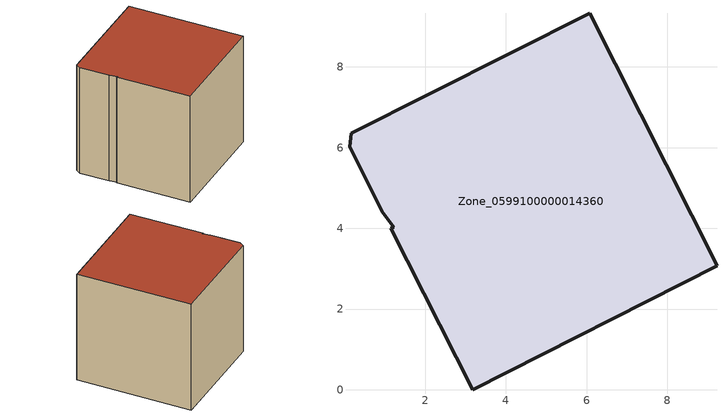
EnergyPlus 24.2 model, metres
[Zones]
Zone_0599100000014360
 floor ground (C_G): 1.22,4.02 0.94,4.41 0.13,6.02 0.17,6.35 6.08,9.33 9.23,3.07 3.18,0 1.15,4 z2.71
 wall outside (C_F): 3.18,0 9.23,3.07 6.08,9.33 0.17,6.35 0.13,6.02 0.94,4.41 1.22,4.02 1.15,4 3.18,0 z2.71:9.67
 roof outside (C_R): 1.22,4.02 1.15,4 3.18,0 9.23,3.07 6.08,9.33 0.17,6.35 0.13,6.02 0.94,4.41 z9.67
[BUILDING]
Pand.0599100000014360: North Axis=0; Terrain=City; Loads Convergence Tolerance Value=0.04; Temperature Convergence Tolerance Value=0.4; Solar Distribution=FullExterior; Maximum Number of Warmup Days=25; Minimum Number of Warmup Days=1
[Site:Location]
Rotterdam.The.Hague.AP_ZH_NLD Design_Conditions: Latitude=51.96; Longitude=4.45; Time Zone=1; Elevation=-4.5
[SITE:GROUNDTEMPERATURE:BUILDINGSURFACE]
18, 18, 18, 18, 18, 18, 18, 18, 18, 18, 18, 18
[MATERIAL] Thermal Absorptance=0.9; Solar Absorptance=0.7; Visible Absorptance=0.7
Name | Roughness | Thickness | Conductivity | Density | Specific Heat
G.TC.1946 | MediumSmooth | 0.15 | 1 | 540 | 1210
F.TC.1946 | Rough | 0.3 | 0.857143 | 1920 | 840
R.TC.1946 | MediumRough | 0.2 | 0.909091 | 1500 | 1000
[CONSTRUCTION]
C_G: G.TC.1946
C_F: F.TC.1946
C_R: R.TC.1946
[ZONE]
Zone_0599100000014360: Type=1; Multiplier=1; Ceiling Height=Autocalculate; Volume=Autocalculate; Floor Area=autocalculate; Part of Total Floor Area=Yes
[ZONEINFILTRATION:DESIGNFLOWRATE]
Infil_Zone_0599100000014360: Zone or ZoneList or Space or SpaceList=Zone_0599100000014360; Schedule=AlwaysOn; Design Flow Rate Calculation Method=Flow/Area; Flow Rate per Floor Area=0.003; Constant Term Coefficient=1; Temperature Term Coefficient=0; Velocity Term Coefficient=0; Velocity Squared Term Coefficient=0
[HVACTEMPLATE:ZONE:IDEALLOADSAIRSYSTEM]
Zone_0599100000014360: Maximum Heating Supply Air Temperature=50; Minimum Cooling Supply Air Temperature=13; Maximum Heating Supply Air Humidity Ratio=0.0156; Minimum Cooling Supply Air Humidity Ratio=0.0077; Heating Limit=NoLimit; Cooling Limit=NoLimit; Dehumidification Control Type=ConstantSensibleHeatRatio; Cooling Sensible Heat Ratio=0.7; Dehumidification Setpoint=60; Humidification Control Type=None; Humidification Setpoint=30; Outdoor Air Method=None; Outdoor Air Flow Rate per Person=0.00944; Outdoor Air Flow Rate per Zone Floor Area=0; Outdoor Air Flow Rate per Zone=0; Demand Controlled Ventilation Type=None; Outdoor Air Economizer Type=NoEconomizer; Heat Recovery Type=None; Sensible Heat Recovery Effectiveness=0.7; Latent Heat Recovery Effectiveness=0.65
[ZONECONTROL:THERMOSTAT]
ThermostatControl_Zone_0599100000014360: Zone or ZoneList=Zone_0599100000014360; Control Type Schedule=DualSetpointControlType; Control 1=Thermostat_Zone_0599100000014360; Temperature Difference Between Cutout And Setpoint=0
[THERMOSTATSETPOINT:DUALSETPOINT]
Thermostat_Zone_0599100000014360: Heating Setpoint Temperature Schedule=HeatingSetpoint_Zone_0599100000014360; Cooling Setpoint Temperature Schedule=CoolingSetpoint_Zone_0599100000014360
[SCHEDULE:COMPACT]
HeatingSetpoint_Zone_0599100000014360: Through: 12/31, For: AllDays, Until: 24:00, 21
CoolingSetpoint_Zone_0599100000014360: Through: 12/31, For: AllDays, Until: 24:00, 24
DualSetpointControlType: Through: 12/31, For: AllDays, Until: 24:00, 4
AlwaysOn: Through: 12/31, For: AllDays, Until: 24:00, 1
